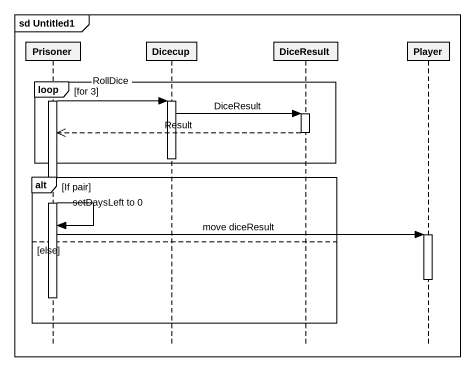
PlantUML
@startuml
mainframe sd Untitled1
hide footbox
participant Prisoner
participant Dicecup
participant DiceResult
participant Player

loop for 3
  activate Prisoner
  Prisoner -> Dicecup : RollDice
  activate Dicecup
  Dicecup -> DiceResult : DiceResult
  activate DiceResult
  DiceResult -->> Prisoner : Result
  deactivate DiceResult
  deactivate Dicecup
end
alt If pair
  Prisoner -> Prisoner : setDaysLeft to 0
  Prisoner -> Player : move diceResult
  activate Player
else else
  deactivate Player
  deactivate Prisoner
end
@enduml
